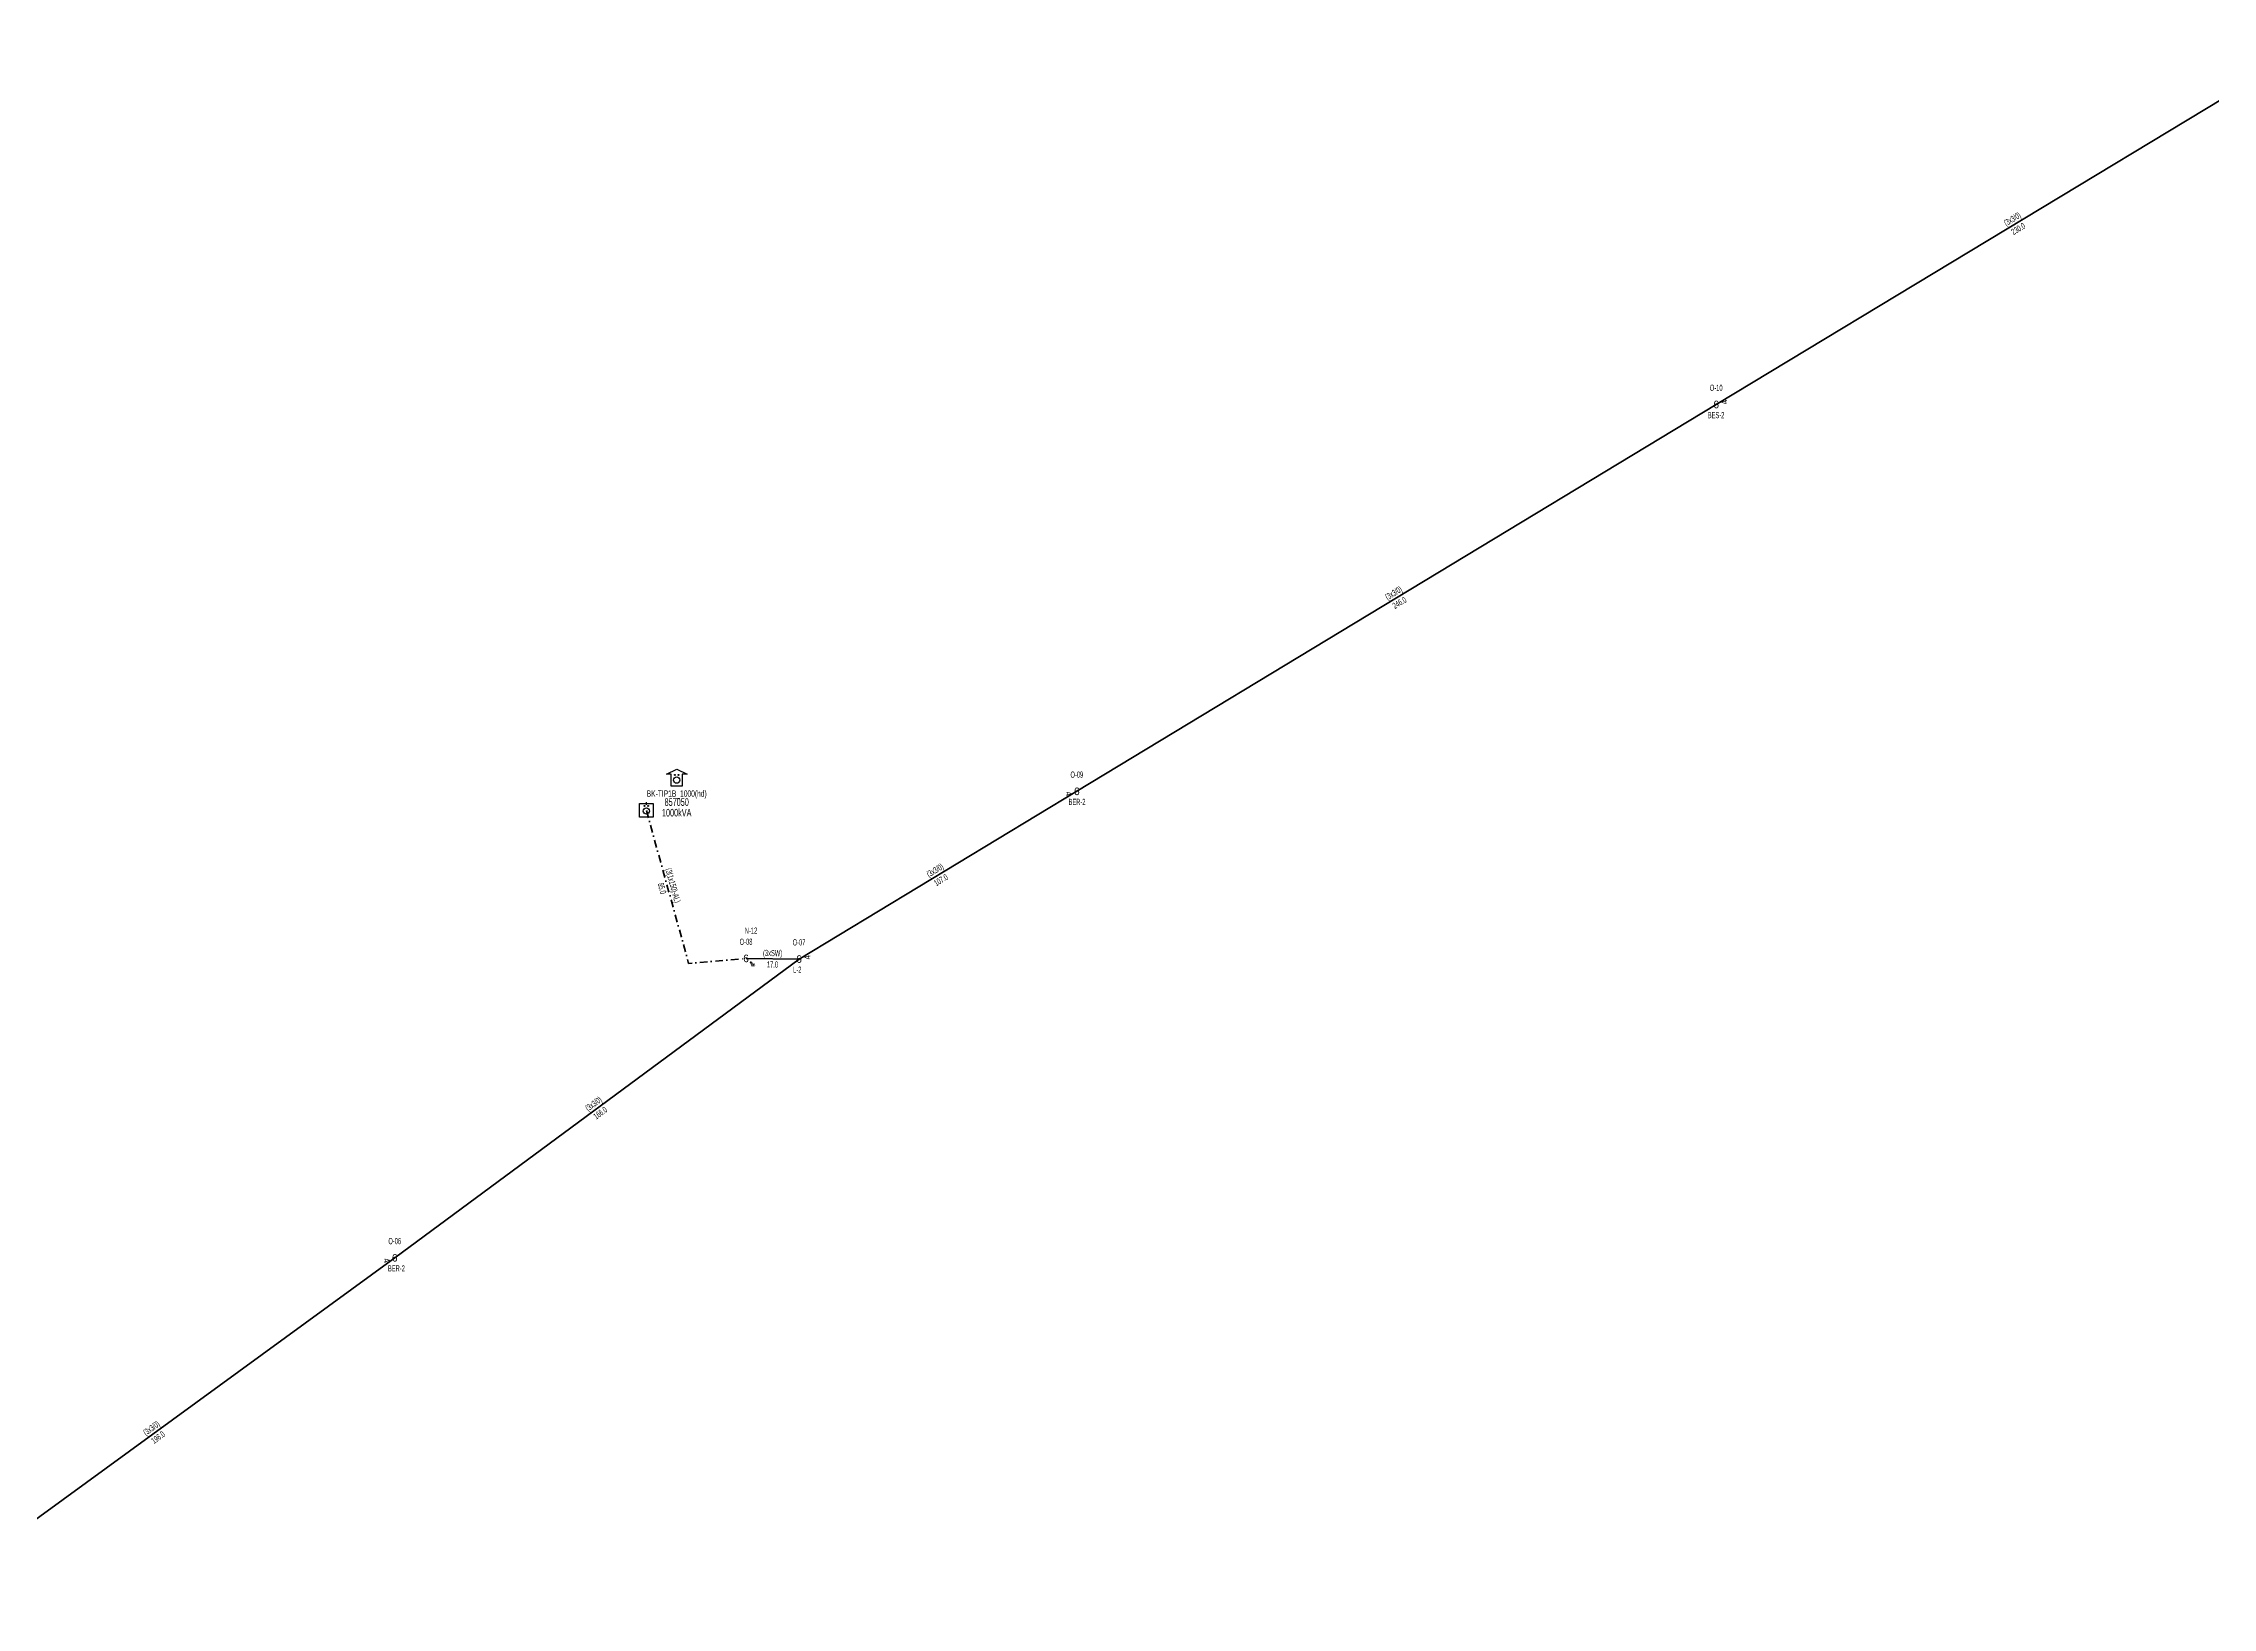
# Model space of a CAD drawing. Header units: millimetres. Extents: x 542876 to 548433, y 4216806 to 4221056.
# Drawn here: x 543723 to 544438, y 4217352 to 4217867 of the extents above; entities that cross this region are included whole.
import ezdxf
from ezdxf.enums import TextEntityAlignment as Align

# ---------------------------------------------------------------- set-up
doc = ezdxf.new("R2010")
doc.units = ezdxf.units.MM
doc.linetypes.add('DASHDOT', pattern=[5, 2.5, -1.25, 0, -1.25])
for name, color, linetype, lineweight in [('DIREK_ENH_MEVCUT', 6, 'Continuous', 25), ('HAT_ENH_HAVAI_MEVCUT', 6, 'Continuous', 70), ('HAT_ENH_YERALTI_MEVCUT', 6, 'DASHDOT', 70), ('TRAFO_MEVCUT', 5, 'Continuous', 30)]:
    doc.layers.add(name, color=color, linetype=linetype, lineweight=lineweight)
doc.styles.add('Direk', font='B_CAD')
doc.styles.get("Standard").update_dxf_attribs({"font": 'Arial'})

# ---------------------------------------------------------------- blocks, each defined once
blk = doc.blocks.new('MEV_OZELBINA_KARE')
at = {"layer": 'TRAFO_MEVCUT', "linetype": 'Continuous'}
for p, q in [((-2.25, 2.25), (2.25, 2.25)), ((-2.25, -2.25), (-2.25, 2.25)), ((0, 1.8), (0, 2.7)), ((2.25, 2.25), (2.25, -2.25)), ((2.25, -2.25), (-2.25, -2.25))]:
    blk.add_line(p, q, dxfattribs=at)
for centre, radius in [((0, -0.215091), 1.049264), ((-0.592312, 1.488957), 0.15614), ((0.592312, 1.488957), 0.15614)]:
    blk.add_circle(centre, radius, dxfattribs=at)
blk = doc.blocks.new('MEV_BETKOSK_OZEL')
at = {"layer": 'TRAFO_MEVCUT', "linetype": 'Continuous'}
for p, q in [((-3.4, 2), (0, 3.6)), ((-1.8, 2), (-3.4, 2)), ((-1.8, -2), (-1.8, 2)), ((0, 3.6), (3.4, 2)), ((3.4, 2), (1.8, 2)), ((1.8, 2), (1.8, -2)), ((1.8, -2), (-1.8, -2))]:
    blk.add_line(p, q, dxfattribs=at)
for centre, radius in [((0, 0), 1.049264), ((-0.592312, 1.704048), 0.15614), ((0.592312, 1.704048), 0.15614)]:
    blk.add_circle(centre, radius, dxfattribs=at)

msp = doc.modelspace()

# ---------------------------------------------------------------- linework, layer by layer
at = {"layer": 'HAT_ENH_HAVAI_MEVCUT'}
for p, q in [((544471.573, 4217867.314), (544274.397, 4217748.284)), ((544274.397, 4217748.284), (544063.656, 4217620.761)), ((543972.08, 4217565.47), (544063.656, 4217620.761)), ((543972.08, 4217565.47), (543838.811, 4217466.994)), ((543972.08, 4217565.47), (543954.607, 4217565.675)), ((543838.811, 4217466.994), (543680.583231, 4217351.666685))]:
    msp.add_line(p, q, dxfattribs=at)
at = {"layer": 'HAT_ENH_YERALTI_MEVCUT', "flags": 128}
msp.add_lwpolyline([(543921.756, 4217614.464), (543935.694908, 4217564.004679), (543954.607, 4217565.675)], dxfattribs=at)

# ---------------------------------------------------------------- block references
at = {"layer": 'TRAFO_MEVCUT'}
for name, p in [('MEV_BETKOSK_OZEL', (543931.756, 4217624.464)), ('MEV_OZELBINA_KARE', (543921.756, 4217614.464))]:
    msp.add_blockref(name, p, dxfattribs=at)

# ---------------------------------------------------------------- texts
at = {"layer": 'DIREK_ENH_MEVCUT', "width": 0.53}
for s, p in [('O-10', (544274.397, 4217753.784)), ('BES-2', (544274.355114, 4217744.784)), ('O-09', (544063.656, 4217626.261)), ('BER-2', (544063.697886, 4217617.261)), ('O-08', (543954.607, 4217571.175)), ('N-12', (543956.251107, 4217574.827477)), ('O-07', (543972.08, 4217570.97)), ('L-2', (543971.488928, 4217561.97)), ('O-06', (543838.811, 4217472.494)), ('BER-2', (543839.35832, 4217463.494))]:
    msp.add_text(s, height=2.05, dxfattribs=at).set_placement(p, align=Align.MIDDLE_CENTER)
at = {"layer": 'DIREK_ENH_MEVCUT', "style": 'Direk'}
for p in [(544274.397, 4217748.284), (544063.656, 4217620.761), (543954.607, 4217565.675), (543972.08, 4217565.47), (543838.811, 4217466.994)]:
    msp.add_text('6', height=2.5, dxfattribs=at).set_placement(p, align=Align.MIDDLE_CENTER)
at = {"layer": 'DIREK_ENH_MEVCUT', "color": 32, "style": 'Direk'}
for s, rotation, p in [('4', 465.216315, (544277.098837, 4217749.018899)), ('4', 285.561197, (544060.958635, 4217620.009851)), ('f', 405.000001, (543956.586899, 4217563.695101)), ('4', 407.187549, (543956.66103, 4217563.772118)), ('4', 460.768432, (543974.830693, 4217565.993152)), ('4', 288.043575, (543836.148701, 4217466.126727))]:
    msp.add_text(s, height=2, rotation=rotation, dxfattribs=at).set_placement(p, align=Align.MIDDLE_CENTER)
at = {"layer": 'HAT_ENH_HAVAI_MEVCUT', "lineweight": 30, "width": 0.53}
for s, rotation, p in [('(3x3/0)', 391.118283, (544372.545714, 4217808.526687, 272137.1985)), ('(3x3/0)', 391.178853, (544168.586445, 4217685.249722, 272031.828)), ('(3x3/0)', 31.122392, (544017.428662, 4217593.843155, 272031.828)), ('(3xSW)', 359.327815, (543963.353472, 4217566.422442, 271977.3035)), ('(3x3/0)', 396.461678, (543904.940358, 4217516.915616, 271919.4055)), ('(3x3/0)', 396.087147, (543759.196453, 4217410.017246, 271840.291615))]:
    msp.add_text(s, height=2.05, rotation=rotation, dxfattribs=at).set_placement(p, align=Align.CENTER)
for s, rotation, p in [('230.0', 391.118283, (544373.424286, 4217807.071313, 272137.1985)), ('246.0', 391.178853, (544169.466555, 4217683.795278, 272031.828)), ('107.0', 31.122392, (544018.307338, 4217592.387845, 272031.828)), ('17.0', 359.327815, (543963.333528, 4217564.722558, 271977.3035)), ('166.0', 396.461678, (543905.950642, 4217515.548384, 271919.4055)), ('196.0', 396.087147, (543760.197778, 4217408.643439, 271840.291615))]:
    msp.add_text(s, height=2.05, rotation=rotation, dxfattribs=at).set_placement(p, align=Align.TOP_CENTER)
at = {"layer": 'HAT_ENH_YERALTI_MEVCUT', "lineweight": 30, "width": 0.53}
msp.add_text('(3(1x150)-AL)', height=2.05, rotation=285.442309, dxfattribs=at).set_placement((543929.544768, 4217589.460667), align=Align.CENTER)
msp.add_text('85.0', height=2.05, rotation=285.442309, dxfattribs=at).set_placement((543927.90614, 4217589.008012), align=Align.TOP_CENTER)
at = {"layer": 'TRAFO_MEVCUT', "width": 0.6}
for s, height, p in [('BK-TIP1B_1000(hd)', 2.1, (543931.756, 4217618.964)), ('1000kVA', 2.5, (543931.756, 4217612.464)), ('857050', 2.5, (543931.756, 4217615.964))]:
    msp.add_text(s, height=height, dxfattribs=at).set_placement(p, align=Align.CENTER)

doc.saveas('drawing.dxf')
